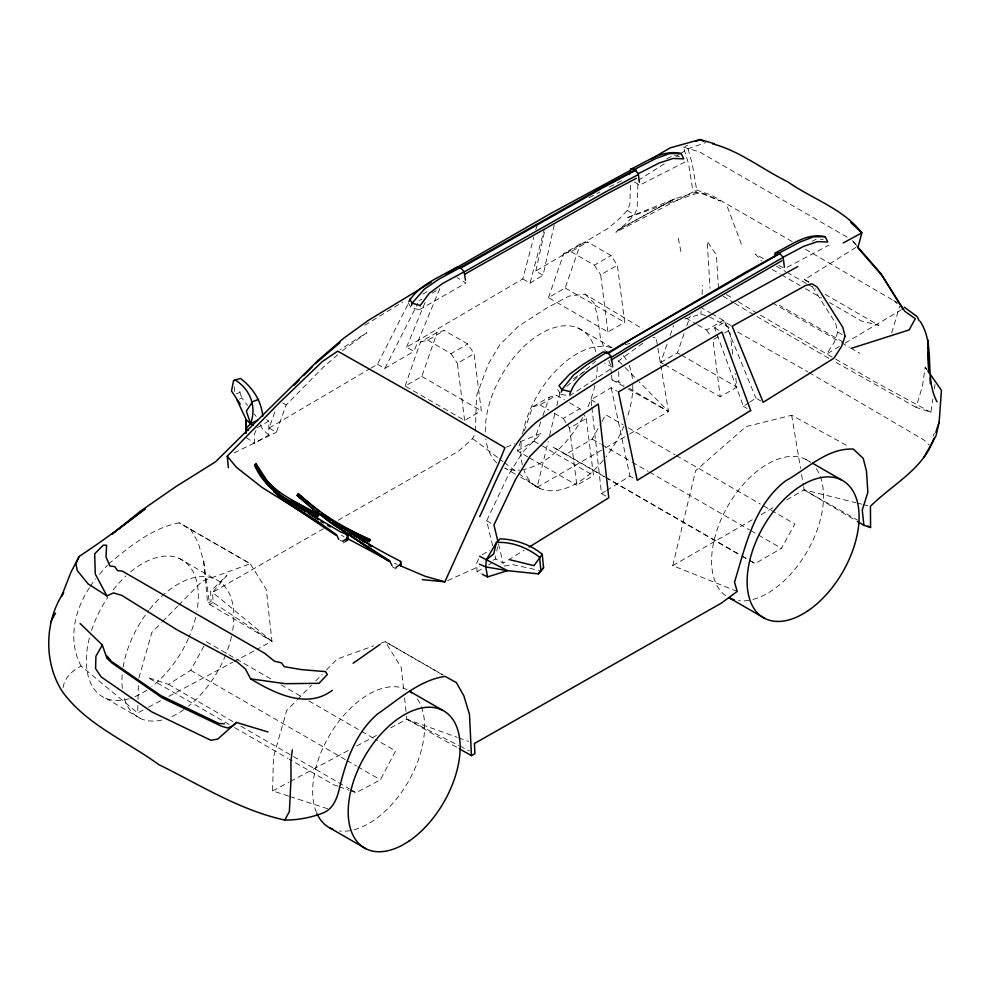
<?xml version="1.0" encoding="UTF-8"?>
<svg xmlns="http://www.w3.org/2000/svg" width="991" height="991" viewBox="0 0 991 991"><rect width="100%" height="100%" fill="white"/><g stroke="black" fill="none" stroke-linecap="round" stroke-linejoin="round"><path stroke-width="0.74" stroke-dasharray="4.96 3.72" d="M143.113 710.101L137.687 713L137.873 705.381M138.022 699.299L138.381 684.075M288.554 796.07L272.612 790.892L273.417 757.397L286.709 710.436L296.383 700.6M475.42 431.048L476.485 396.09L488.365 364.007L499.786 344.769L518.169 326.497L546.301 308.263L569.069 296.074L584.975 294.141L642.874 329.024M630.462 185.218L629.867 204.381L627.192 210.488L619.796 218.342L608.561 228.066L535.797 271.051L543.093 275.25L554.502 223.669M684.843 319.003L700.897 314.048L701.083 311.038M702.037 294.488L702.569 285.445M926.907 369.532L925.198 367.116L922.46 386.094L916.093 407.363L930.908 412.306L932.853 399.15M934.364 388.918L935.008 384.52M63.09 687.581C64.39 677.869 72.653 670.189 81.151 666.063L137.687 713M496.801 551.033L497.532 547.02M408.391 302.825L410.992 307.842L419.478 309.688L420.258 305.476M535.797 271.051L544.616 231.25M518.875 473.574L537.122 487.361L548.196 441.379M549.621 435.445L555.332 411.711M556.756 405.777L559.977 392.436M737.217 591.392L672.753 565.663L695.595 470.737L746.025 426.625L791.66 415.241L849.299 446.867M432.076 293.2L439.744 288.753L413.879 351.371L406.595 347.172L522.765 278.942L533.815 237.183M535.784 229.726L536.973 225.254M522.765 278.942L530.049 283.153L544.257 229.466M138.901 678.03L151.796 632.543L161.459 622.695M891.677 332.976L899.63 306.38M812.434 286.746L835.537 323.128L837.767 332.059L834.298 342.192L826.68 353.998L839.798 346.231M405.133 386.069L420.457 342.019L437.155 332.381L444.402 330.523L467.727 343.988L474.057 353.688L481.329 410.794L464.63 420.432L405.133 386.069L421.819 376.444L437.155 332.381M548.457 297.622L563.78 253.56L580.478 243.922L587.725 242.077L611.051 255.542L617.381 265.229L624.64 322.335L607.954 331.973L548.457 297.622L565.143 287.985L580.478 243.922M527.918 456.962L517.339 450.855L520.808 440.908M524.264 430.961L532.663 406.793L549.361 397.156L556.608 395.31L564.387 399.794M517.339 450.855L534.025 441.218L540.95 421.324M542.932 415.638L549.361 397.156M663.375 363.97L660.724 362.446L667.649 342.539M670.127 335.441L673.583 325.494M660.724 362.446L677.423 352.808L684.335 332.914M686.813 325.804L690.269 315.856M337.77 354.741L322.694 367.785L286.151 404.997L276.402 432.287L269.118 428.075L275.783 409.407M406.595 347.172L425.412 301.623M478.492 558.949L476.795 563.049L477.005 571.671L480.969 573.64M255.988 430.49L254.253 434.566L254.464 443.188L268.809 435.012L268.809 421.101L266.517 419.689M933.113 436.065L934.315 433.265M792.131 241.556L711.303 195.103L696.71 190.012L615.845 232.278L627.08 222.554L634.475 214.688L637.151 208.593L637.931 183.521L635.528 182.034M338.166 520.275L458.399 451.264L472.657 438.654L475.37 432.572M492.663 545.744L486.668 520.758L508.371 474.986L523.062 451.673L541.259 433.389L520.287 441.639M370.882 368.156L377.484 364.267L408.552 303.184M377.484 364.267L384.781 368.466L417.917 303.32M350.418 790.694L356.091 792.701L380.408 779.83L395.57 750.943L375.577 739.41M89.5 587.675C74.35 610.332 67.462 641.14 81.151 666.063M90.231 586.325L95.47 578.843M229.206 724.508L147.733 677.472L168.445 684.36L190.73 670.325L204.914 644.299M604.436 476.844L552.458 446.83L565.923 454.274L592.234 439.087L601.19 422.86M601.933 421.497L605.674 414.733L622.992 424.743M749.766 560.559L755.154 563.532L781.465 548.345L794.906 523.991L761.583 504.753M99.509 574.272L107.561 565.143M108.564 564.003C129.387 546.921 151.945 527.893 179.198 522.852L250.327 563.792L266.294 589.472L271.955 641.313L257.041 649.278M162.536 621.605L177.575 606.294M178.653 605.204L202.275 581.135L250.327 563.792L179.198 522.852M297.461 699.497L311.422 685.277M315.72 680.904L322.162 674.338M326.46 669.966L337.2 659.027L373.607 645.884M566.852 386.416L578.31 376.394M579.462 375.391L595.504 361.356M342.403 350.727L366.843 332.679L340.235 349.563M642.862 343.208L618.545 360.91L618.607 365.468M573.665 378.562L584.801 371.179M343.245 543.006L345.413 541.532M730.924 325.519L724.842 322.013L714.598 327.81L743.399 406.322L748.391 403.04M749.642 402.222L755.885 398.109L760.741 400.921M638.093 180.412L665.011 163.404M676.556 156.107L679.12 154.485M680.396 153.679L688.088 148.811L705.889 142.555M808.867 282.2L804.506 279.598L856.026 247.316M495.128 556.038L495.834 558.974L503.118 563.185L523.991 550.265M591.887 407.45L601.5 493.592L605.377 491.214M606.665 490.421L629.929 476.114L635.999 479.619M364.799 325.271L402.829 302.007M530.049 283.153L543.093 275.25M422.86 294.141L426.811 291.775M419.478 309.688L465.968 283.03L457.099 277.542M591.726 405.914L591.032 399.757L611.174 387.729L617.244 391.234M845.038 343.134L901.463 309.762M269.118 428.075L369.556 368.937M384.781 368.466L413.879 351.371M482.183 554.725L489.876 550.228M477.005 571.671L483.447 567.905M488.588 564.895L491.164 563.396M419.292 300.595L421.856 299.121M563.78 253.56L571.039 251.714L587.725 242.077M420.457 342.019L427.716 340.161L444.402 330.523M571.039 251.714L594.352 265.167L611.051 255.542M427.716 340.161L451.029 353.626L467.727 343.988M607.954 331.973L600.682 274.866L617.381 265.229M464.63 420.432L457.371 363.325L474.057 353.688M532.663 406.793L539.922 404.935L556.608 395.31M697.553 324.751L706.633 329.991L723.319 320.353L729.649 330.053L732.894 355.596M554.167 413.173L563.235 418.4L579.933 408.775L582.299 412.405M718.091 336.729L712.963 339.69L720.234 396.796L736.92 387.159L735.198 373.632M724.508 333.013L729.649 330.053M586.263 418.462L593.535 475.569L576.836 485.206L569.577 428.1L586.263 418.462L583.092 413.619M537.122 487.361L604.151 448.675M605.489 447.895L628.282 434.752M629.619 433.971L668.491 411.538L656.042 336.94L653.094 337.683M672.753 565.663L753.185 519.234M761.224 514.602L775.965 506.091M786.693 499.898L804.122 489.839L855.691 502.672M323.475 528.711L212.594 592.358L213.09 602.54L271.955 641.313L212.594 592.358L226.84 575.437L210.588 591.193L211.071 601.376L207.627 603.321L203.626 560.956L198.027 542.387L190.532 529.132M257.14 427.765L268.809 421.101M203.626 560.956L209.646 604.485L213.09 602.54M148.539 707.202L162.103 699.968M168.879 696.339L232.625 662.31M233.975 661.592L255.678 650.009M272.612 790.892L288.889 782.209M290.239 781.478L349.91 749.617M356.698 746L377.038 735.136M390.603 727.902L406.88 719.218L457.173 737.304M812.162 241.321L816.138 239.215M787.164 267.297L829.058 245.099M589.088 197.655L599.889 192.031M609.354 187.101L622.856 180.065M666.819 158.771L673.57 155.327L682.13 157.197M684.967 162.004L639.74 185.131L634.042 181.799M234.074 452.887L276.402 432.287M697.577 193.01L626.064 218.156L675.057 198.733L696.462 192.118L703.833 193.493L720.383 201L703.102 194.075L697.577 193.01L692.511 188.711L688.584 163.788L683.456 147.126L687.618 145.219M447.598 580.602L479.297 566.394M493.084 560.212L495.834 558.974M506.302 447.152L514.688 443.844M380.891 643.258L385.251 641.685L443.212 675.044M236.23 393.786L239.933 392.498L239.45 387.964M239.426 399.001L241.891 398.147L247.589 405.455M625.123 344.657L632.481 342.824M504.258 566.034L512.793 564.597L539.513 570.506M560.881 394.381L569.552 395.88L612.971 367.45L604.659 362.966M820.337 239.104L823.211 239.711M857.165 503.032L861.588 504.134M863.062 504.506L868.958 505.967M683.456 147.126L699.497 151.908L850.464 239.066M290.004 796.541L327.699 808.78M700.897 314.048L708.057 316.414M709.482 316.885L731.024 328.244M611.534 375.316L612.042 379.887L618.842 382.167L624.07 385.264M337.646 786.16L333.385 784.649L289.31 759.205M339.058 786.668L348.993 790.186M458.61 737.824L468.669 741.441M394.269 563.161L397.081 564.35M406.545 716.159L406.88 719.218L458.573 745.43M459.935 746.112L469.461 750.943M396.474 568.958L392.473 566.864L391.928 565.365M341.362 535.239L344.063 536.688M340 540.045L342.552 541.42M930.908 412.306L874.05 381.3L833.468 357.862M916.093 407.363L834.013 361.281M741.689 556.087L748.428 559.804M737.688 331.96L807.677 371.724M612.042 379.887L626.82 388.175M628.17 388.93L668.491 411.538L639.183 381.82M406.88 719.218L458.003 748.056M843.155 342.068L779.508 305.29M778.802 265.365L783.435 268.004M803.614 486.792L804.122 489.839L857.277 519.978M805.423 249.236L897.338 302.726M804.506 279.598L809.362 282.398M763.343 258.663L755.452 254.117L761.497 261.005M776.473 266.257L785.677 271.559M786.99 272.327L806.699 283.699M808.012 284.467L815.903 289.013M825.094 294.327L878.967 325.42L861.452 320.973L829.479 302.515M772.187 269.441L780.177 274.049M781.515 274.829L800.171 285.594M805.497 288.666L821.477 297.895M627.192 210.488L634.475 214.688M837.767 332.059L842.623 334.859M772.559 302.936L840.034 341.883M841.359 342.651L849.299 347.234M850.612 348.002L859.878 353.341M832.155 357.107L757.62 313.528M828.773 358.259L755.514 315.77M699.993 306.888L710.361 312.871M711.662 313.627L723.319 320.353M808.99 372.48L924.578 440.363L929.261 445.083M714.598 327.81L719.454 330.61M685.896 318.024L696.264 324.007M565.143 287.985L624.64 322.335M677.423 352.808L680.061 354.332M681.387 355.1L736.92 387.159M743.399 406.322L747.041 408.428M664.688 364.738L720.234 396.796M805.993 459.452L809.932 461.744M577.728 327.897L613.28 348.423M591.032 399.757L595.888 402.557M628.331 427.815L674.97 454.745M676.296 455.513L760.258 503.985M569.565 402.78L579.933 408.775M539.922 404.935L548.989 410.175M592.234 439.087L600.224 443.708M601.562 444.476L630.883 461.41M632.208 462.178L648.201 471.406M649.539 472.174L749.481 529.875M750.819 530.643L781.465 548.345M565.923 454.274L604.572 476.597M605.91 477.365L740.5 555.071M741.825 555.84L748.49 559.68M749.828 560.46L755.154 563.532M605.761 477.612L740.364 555.319M421.819 376.444L481.329 410.794M534.025 441.218L593.535 475.569M601.5 493.592L606.356 496.404M529.244 457.731L576.836 485.206M515.332 474.156L504.803 468.074A79.156 45.697 -60 0 0 519.705 470.081M520.597 477.204L540.355 488.6M282.509 402.891L286.151 404.997M486.668 520.758L492.738 524.264M178.801 558.218L214.353 578.744M206.326 641.697L272.959 680.16M280.961 684.781L302.28 697.094M308.944 700.934L374.239 738.642M190.73 670.325L345.673 759.787M347.011 760.555L356.364 765.956M357.701 766.724L380.408 779.83M168.445 684.36L234.111 722.278M240.813 726.155L349.389 788.836M350.727 789.604L356.091 792.701M234.557 727.592L287.985 758.437M105.876 698.395L141.428 718.921M442.395 674.797L385.251 641.685L401.219 667.364L403.882 691.768M209.646 604.485L271.955 641.313M804.122 489.839L855.951 520.585M629.297 388.348L668.491 411.538M723.034 296.222L733.427 302.478M734.727 303.258L754.213 314.989M726.378 294.476L732.894 298.452M738.097 301.623L756.319 312.735M246.003 437.44L254.464 443.188M472.657 438.654L498.2 457.953M499.414 458.87L503.069 461.62M504.283 462.549L517.661 472.657M268.809 435.012L262.949 429.896L260.212 424.507M893.845 300.496L897.189 303.68M584.975 294.141L593.894 302.837L597.536 315.894L600.397 337.869L605.117 350.541M618.545 360.91L623.983 366.41M625.061 367.512L638.093 380.717M856.732 245.582L851.74 239.81L856.385 245.396M254.229 413.978L256.124 416.418M706.633 329.991L710.584 336.048M594.352 265.167L600.682 274.866M557.673 389.475L560.076 393.154M563.235 418.4L566.406 423.256M567.199 424.47L569.577 428.1M451.029 353.626L457.371 363.325M925.198 367.116L926.548 369.395M927.229 370.535L929.273 373.966M724.842 322.013L755.885 398.109M727.394 206.946L742.383 246.784M608.796 360.402L610.369 364.626L611.373 373.793M239.933 392.498L241.891 398.147M688.088 148.811L692.362 164.593L696.71 190.012M498.535 544.071L503.118 563.185M611.174 387.729L629.929 476.114M678.34 238.286L681.424 254.241M791.66 415.241L800.555 468.532M801.583 474.615L803.354 485.268M404.539 697.862L406.372 714.635M234.198 386.676L234.83 392.709M718.475 288.22L716.419 255.145L707.202 241.259L710.039 288.406M618.694 371.538L618.842 382.167M816.274 468.681A79.156 45.697 -60 0 1 819.223 473.921M820.275 476.46A79.156 45.697 -60 0 1 808.272 549.51A79.156 45.697 -60 0 1 751.81 599.753M749.023 600.335A79.156 45.697 -60 0 1 738.444 600.645M725.647 595.678A79.156 45.697 -60 0 1 731.098 500.666A79.156 45.697 -60 0 1 810.576 462.45M130.564 571.918A79.156 45.697 -60 0 1 196.862 611.41M195.611 617.368A79.156 45.697 -60 0 1 188.971 637.114M188.377 638.477A79.156 45.697 -60 0 1 151.809 686.54M146.916 690.083A79.156 45.697 -60 0 1 130.552 698.296M129.115 698.742A79.156 45.697 -60 0 1 90.677 633.237M91.531 630.499A79.156 45.697 -60 0 1 107.957 597.152M113.222 589.918A79.156 45.697 -60 0 1 126.018 575.907M149.678 609.292A79.156 45.697 -60 0 1 212.037 577.914A79.156 45.697 -60 0 1 231.844 634.909M231.51 636.395A79.156 45.697 -60 0 1 226.221 653.54M225.675 654.915A79.156 45.697 -60 0 1 188.513 706.162M183.756 709.717A79.156 45.697 -60 0 1 168.99 717.781M161.855 720.023A79.156 45.697 -60 0 1 123.429 695.199M122.302 688.448A79.156 45.697 -60 0 1 122.339 672.963M123.107 667.191A79.156 45.697 -60 0 1 148.774 610.444M485.305 431.816A79.156 45.697 -60 0 1 534.112 338.018A79.156 45.697 -60 0 1 595.727 351.632M597.226 366.856A79.156 45.697 -60 0 1 596.272 378.178M594.897 385.549A79.156 45.697 -60 0 1 587.316 408.156M582.671 417.583A79.156 45.697 -60 0 1 521.068 469.932M496.764 462.884A79.156 45.697 -60 0 1 485.838 439.001M623.265 355.633A79.156 45.697 -60 0 1 627.402 361.641M629.124 365.307A79.156 45.697 -60 0 1 632.654 381.758M632.778 384.694A79.156 45.697 -60 0 1 626.684 419.082M624.033 425.957A79.156 45.697 -60 0 1 605.935 456.901M603.172 460.332A79.156 45.697 -60 0 1 524.004 470.415M522.356 464.878A79.156 45.697 -60 0 1 521.613 439.769M522.567 433.934A79.156 45.697 -60 0 1 612.004 347.94M417.347 699.002A79.156 45.697 -60 0 1 420.295 704.242M421.348 706.781A79.156 45.697 -60 0 1 409.345 779.83A79.156 45.697 -60 0 1 352.87 830.074M350.096 830.656A79.156 45.697 -60 0 1 339.517 830.966M316.439 812.434A79.156 45.697 -60 0 1 337.411 723.343A79.156 45.697 -60 0 1 407.053 689.773M670.684 200.95L617.306 230.284L675.057 198.733L670.684 200.95"/><path stroke-width="1.49" d="M246.065 433.042L246.288 419.85L236.96 399.869M63.709 592.482C44.347 621.208 43.616 662.694 62.433 691.681C86.713 725.016 126.241 740.76 158.61 764.532C199.909 784.761 239.314 810.13 284.789 820.053C297.498 820.114 310.072 817.798 321.988 813.388C333.967 809.251 337.572 796.913 340.024 785.752C346.59 759.18 356.153 732.473 377.447 714.065C398.617 699.559 418.821 680.433 445.058 676.345L456.38 682.626L463.875 695.88L469.486 714.437L471.468 755.65L474.9 753.705L474.416 743.51L721.398 603.098L737.217 591.392L734.504 582.175C745.579 546.041 753.891 505.224 785.578 480.883C807.219 469.003 826.977 447.907 853.325 449.072L863.211 458.338L866.493 471.183L867.856 492.292L862.244 510.055L863.917 525.317L870.569 527.509L870.432 506.339C892.073 484.624 923.959 468.83 933.956 438.171M924.046 457.111L936.024 435.792L939.158 422.042L941.45 390.33L930.314 374.363M540.9 570.828L539.6 557.314C527.893 547.874 511.703 541.383 496.441 542.535L493.691 553.932L486.37 559.754L485.739 566.902L487.572 576.911L507.491 570.655L538.336 573.863L543.563 567.793L542.25 554.279C530.854 544.765 515.085 539.29 500.207 538.856L496.441 542.535L486.37 559.754L479.619 556.224M292.37 749.815L290.92 760.568L291.032 778.282L289.372 811.629L284.789 820.053M400.649 561.414L400.723 565.935L400.649 561.414C374.103 547.713 347.791 532.638 323.698 514.775L322.533 516.125L332.158 523.62L388.683 561.278M569.788 394.468C575.536 375.539 595.504 366.274 610.989 356.302L607 352.152L603.024 352.016L582.968 364.477L569.478 374.325L559.023 385.586L561.897 389.686L570.246 391.643M262.764 416.158C261.277 400.748 252.68 387.555 240.379 378.413L233.566 380.643L231.51 390.974L240.243 404.117M345.413 541.532L347.581 540.07L346.887 538.485L347.507 535.512L344.67 533.492L340.086 531.684L284.219 498.225L275.3 490.57L274.111 491.908L283.042 499.898L335.974 535.375M347.581 540.07L348.2 537.097L347.507 535.512M561.389 392.027L561.897 389.686L573.455 375.056L586.945 364.626L607 352.152M411.538 305.525L412.083 303.196L424.458 289.038L438.914 279.152L460.394 267.508L464.122 271.807L465.51 280.23M629.335 174.49L630.66 169.213C646.491 162.004 662.756 148.984 681.226 153.593L683.716 158.857L673.186 158.449L659.226 162.982L638.303 173.698L639.381 182.282M774.343 256.78L775.346 252.816C790.917 245.471 806.847 232.253 825.193 236.713L827.832 241.965L817.439 241.643L803.701 246.325L783.113 257.239L784.414 267.236M935.851 432.311L939.158 422.042M408.849 301.549C419.292 284.454 440.091 277.108 456.678 267.211L460.394 267.508M118.313 529.33L145.206 508.829C123.565 525.403 101.776 541.532 79.082 556.496L75.935 563.854L77.273 570.593L88.05 583.848L106.941 595.913L113.556 592.891L121.905 595.418L177.042 629.83L237.084 661.914L245.495 669.074L250.612 678.86C274.111 693.031 306.814 709.742 332.258 690.331M422.253 579.636L444.835 581.828L498.696 463.268L504.902 447.697L420.122 397.887L337.696 351.161L322.409 361.492L279.598 402.532L227.236 456.207L228.351 467.69M479.706 516.633C496.132 482.32 508.272 443.2 539.946 419.404C622.447 362.892 710.225 314.655 797.805 266.567M79.082 556.496L70.795 572.612L61.467 596.471L62.928 593.906M50.727 621.89L55.521 613.07M80.11 623.5L102.308 645.005L95.916 656.191L95.582 668.603L101.156 676.915L151.747 711.86L210.872 740.252L217.71 739.113L236.44 722.439L267.991 731.965M335.627 525.317L329.161 521.675L313.528 509.461L297.213 495.574L298.39 493.778C319.176 513.264 343.877 527.881 369.779 539.451L370.485 540.045L369.247 541.668L349.934 533.208M297.213 495.574L298.39 493.778M337.906 525.205L368.541 541.086L369.779 539.451M255.963 463.652C267.136 490.508 294.723 500.95 318.148 514.292L318.867 514.899L317.603 516.509L316.872 515.902C293.571 501.842 265.898 492.676 254.687 465.262L255.963 463.652L268.078 482.221L276.415 490.545M317.603 516.509L298.427 505.943L280.354 497.371L266.802 483.831L254.823 465.473L256.087 463.862M316.872 515.902L318.148 514.292M542.25 554.279L534.025 565.626L509.77 559.729M538.336 573.863L543.563 567.793M293.906 385.462L299.282 379.999M303.58 375.614L312.177 366.868M236.44 722.439L232.699 725.969L227.571 727.951L221.538 726.242L162.276 697.924L111.822 662.892L106.941 658.309L102.308 645.005M315.398 363.586L339.901 342.725M115.873 531.188L112.206 533.988L140.425 511.17L175.469 486.878L215.567 461.781L318.743 359.758L343.964 338.03L368.379 320.366L431.073 282.348M395.929 567.459L400.178 564.436M353.093 663.239L380.036 644.41M342.552 541.42L346.887 538.485M606.381 353.552L745.579 272.215L779.397 253.498M608.053 353.539L629.929 340L779.062 253.981M611.038 357.553L632.815 344.075L781.874 258.106M611.199 360.067L631.725 347.358L781.936 260.732M529.219 547.044L608.784 497.804L598.316 403.956L548.543 437.588L530.358 455.885L515.654 479.198L493.952 524.97L497.829 541.136M651.446 158.833L670.114 147.894L700.092 139.508L714.424 143.732M445.702 273.925L550.823 213.424L630.833 170.155M458.969 268.227L600.298 188.327L633.323 170.811M460.419 268.301L603.185 187.584L636.284 170.018M463.144 272.475L606.058 191.659L637.721 174.874M464.841 274.148L604.956 194.942L636.408 178.269M464.122 271.807L442.643 283.463L429.214 293.348L420.258 305.476L412.083 303.196L409.791 298.997M843.192 242.956L861.836 232.885L850.749 222.442M775.346 252.816L779.31 252.965L799.898 242.064L813.661 236.812L825.193 236.713M630.66 169.213L634.562 169.399L655.497 158.684L669.495 153.58L681.226 153.593M257.549 420.258L250.624 423.64L245.991 428.484L245.991 432.968M695.942 141.403L700.092 139.508L703.573 141.329M258.577 399.361L252.544 401.714L246.35 411.129L250.624 423.64L253.225 425.288M851.467 348.299L909.131 329.929L915.275 318.706L904.634 311.174L881.916 275.411L857.884 247.824L861.836 232.885C843.316 208.68 812.001 198.906 787.684 181.749C762.636 169.572 739.893 150.966 712.665 143.856M233.566 380.643L235.437 380.135C250.426 389.488 256.78 406.942 250.624 423.64L246.288 419.85L245.991 428.484L248.345 430.218M224.449 723.864L218.738 723.393L160.951 695.657L111.525 661.493L107.164 656.153M250.612 678.86L285.297 683.679L319.003 683.319L327.364 674.524L325.506 671.625L301.239 669.594L284.256 666.646L281.37 662.818L274.445 661.22L264.758 653.342L122.24 571.064L117.508 570.605L114.845 566.666L109.89 565.972L106.012 556.88L106.582 545.223L103.287 545.161L94.69 553.808L95.26 573.962L106.941 595.913M444.835 581.828L425.25 576.316L399.893 565.551M322.533 516.125L327.278 519.284M274.111 491.908L275.337 492.403M479.347 564.152L485.739 566.902L507.491 570.655L486.37 559.754M291.428 500.306L318.867 514.899M349.873 530.185L370.485 540.045M482.295 574.297L487.572 576.911M333.001 521.39L348.572 529.504M346.763 538.138L390.033 561.364M332.852 522.393L335.379 523.805M459.353 748.812L471.468 755.65M867.918 525.998L870.569 527.509M812.57 463.255L841.545 479.978M764.693 618.347L729.141 597.821A79.156 45.697 -60 0 0 734.281 599.828M409.692 691.297L442.605 710.299M330.214 828.142L365.766 848.668M857.277 521.377L863.917 525.317M320.997 521.34L323.636 522.938M327.587 525.317L330.226 526.915M321.158 524.177L262.181 487.547L236.465 467.318L227.236 456.207M283.042 499.898L318.148 521.786L336.519 534.669L338.724 539.352M293.113 503.886L305.785 511.814M308.325 513.412L318.458 519.755M372.021 546.165L335.738 522.963L339.517 525.515M332.158 523.62L389.364 560.572L391.928 565.365M350.95 533.133L357.293 537.37M359.832 539.054L364.911 542.449M368.726 544.988L371.266 546.673M318.743 523.198L282.039 498.213M333.298 523.818L370.337 549.41M329.062 520.287L312.735 508.705L297.151 495.413M324.825 515.209L334.438 522.133M904.325 307.198L917.195 316.674L919.177 320.7M319.585 511.591L298.452 493.952M321.988 513.462L329.21 519.098M368.541 541.086L369.247 541.668M276.514 491.065L278.756 493.072M779.31 252.965L783.113 257.239M857.314 246.511L880.702 273.318L902.776 308.981M634.562 169.399L638.303 173.698M920.143 321.357C936.136 345.686 923.662 376.815 937.003 401.801M610.989 356.302L612.723 366.063M930.078 378.005L930.351 383.777M927.997 348.683L927.7 339.814L928.753 372.343L928.084 351.632M409.419 691.148A79.156 45.697 -60 0 1 411.649 692.771M332.716 829.269A79.156 45.697 -60 0 1 316.984 813.673M845.05 336.271L841.582 346.392L833.964 358.197L763.169 402.321L732.138 326.225L805.534 285.544L811.79 283.798L817.241 287.056L842.821 327.34L845.05 336.271M750.683 410.534L637.213 480.325L618.458 391.928L721.882 332.022L750.683 410.534M807.665 610.964A79.156 45.697 -60 0 0 849.163 485.838A79.156 45.697 -60 0 0 752.528 550.699A79.156 45.697 -60 0 0 807.665 610.964M408.726 841.285A79.156 45.697 -60 0 0 450.236 716.159A79.156 45.697 -60 0 0 353.601 781.019A79.156 45.697 -60 0 0 408.726 841.285"/></g></svg>
